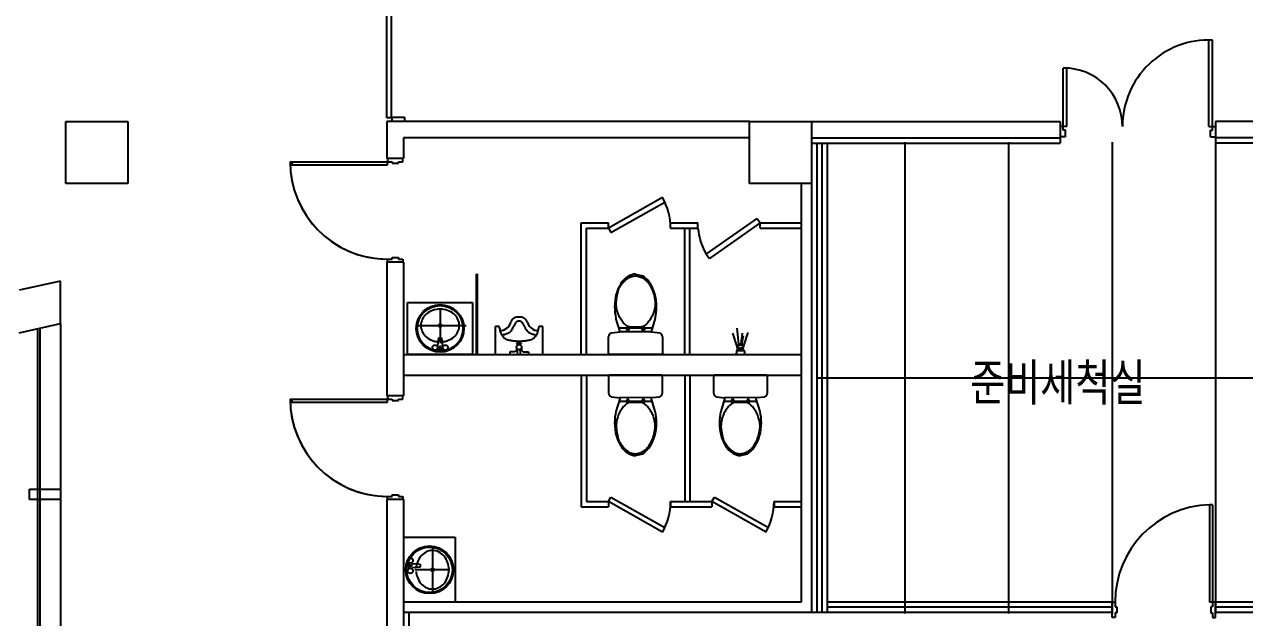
# Model space of a CAD drawing. Header units: millimetres. Extents: x 605428 to 684586, y -474155 to -416366.
# Drawn here: x 660333 to 672113, y -454898 to -449173 of the extents above; entities that cross this region are included whole.
import ezdxf

# ---------------------------------------------------------------- set-up
doc = ezdxf.new("R2010")
doc.units = ezdxf.units.MM
doc.header["$LTSCALE"] = 500
for name, color, linetype in [('ARCH', 9, 'Continuous'), ('arch-col', 9, 'Continuous'), ('TXT', 7, 'Continuous'), ('동물실', 9, 'Continuous'), ('방화석고', 9, 'Continuous'), ('조적', 8, 'Continuous'), ('천정', 5, 'Continuous'), ('크린판넬', 4, 'Continuous')]:
    doc.layers.add(name, color=color, linetype=linetype)
doc.styles.add('GHD', font='simple.shx', dxfattribs={"bigfont": 'whgtxt.shx'})

msp = doc.modelspace()

# ---------------------------------------------------------------- linework, layer by layer
at = {"layer": 'ARCH', "color": 9}
for p, q in [((662917.8, -450528.5), (662917.8, -450498.5)), ((662917.8, -450528.5), (662917.8, -450498.5)), ((660682.8, -451650.9), (660282.8, -451739.4)), ((660682.8, -452061.1), (660682.8, -451650.9)), ((660282.8, -452148.3), (660682.8, -452061.1)), ((660458.8, -452109.9), (660458.8, -474154.9)), ((660482.8, -452104.7), (660482.8, -474154.9)), ((660682.8, -452061.1), (660682.8, -474154.9)), ((662917.8, -452818.5), (662917.8, -452788.5)), ((662917.8, -452818.5), (662917.8, -452788.5)), ((660382.8, -453758.5), (660382.8, -453658.5)), ((660382.8, -453658.5), (660682.8, -453658.5)), ((660682.8, -453758.5), (660382.8, -453758.5)), ((660682.8, -453658.5), (660682.8, -453758.5))]:
    msp.add_line(p, q, dxfattribs=at)
at = {"layer": 'arch-col', "color": 9}
for p, q in [((660732.8, -450108.5), (661332.8, -450108.5)), ((660732.8, -450708.5), (660732.8, -450108.5)), ((660732.8, -450108.5), (661332.8, -450108.5)), ((660732.8, -450708.5), (660732.8, -450108.5)), ((661332.8, -450108.5), (661332.8, -450708.5)), ((661332.8, -450108.5), (661332.8, -450708.5)), ((661332.8, -450708.5), (660732.8, -450708.5)), ((661332.8, -450708.5), (660732.8, -450708.5))]:
    msp.add_line(p, q, dxfattribs=at)
at = {"layer": '동물실', "color": 9}
for p, q in [((663832.8, -450074.5), (663832.8, -448894.5)), ((663872.8, -448894.5), (663872.8, -450074.5)), ((671768.1, -450158.5), (671768.1, -449323.5)), ((671803.4, -450158.5), (671803.4, -449324.3)), ((670362.1, -450158.5), (670362.1, -449593.6)), ((670397.4, -450158.5), (670397.4, -449594.3)), ((663872.8, -450074.5), (663832.8, -450074.5)), ((663882.8, -450108.5), (663882.8, -450068.5)), ((663882.8, -450068.5), (664002.8, -450068.5)), ((664002.8, -450108.5), (663882.8, -450108.5)), ((664002.8, -450068.5), (664002.8, -450108.5)), ((667332.8, -450108.5), (667932.8, -450108.5)), ((667332.8, -450708.5), (667332.8, -450108.5)), ((667332.8, -450108.5), (667932.8, -450108.5)), ((667332.8, -450708.5), (667332.8, -450108.5)), ((667932.8, -450108.5), (667932.8, -450708.5)), ((667932.8, -450108.5), (667932.8, -450708.5)), ((670362.1, -450158.5), (670332.8, -450158.5)), ((670332.8, -450158.5), (670332.8, -450258.5)), ((670332.8, -450158.5), (670332.8, -450258.5)), ((670362.1, -450194.4), (670362.1, -450158.5)), ((670397.4, -450158.5), (670362.1, -450158.5)), ((670382.6, -450194.4), (670362.1, -450194.4)), ((670382.6, -450258.5), (670382.6, -450194.4)), ((671768.1, -450158.5), (671803.4, -450158.5)), ((671782.9, -450258.5), (671782.9, -450194.4)), ((671782.9, -450194.4), (671803.4, -450194.4)), ((671803.4, -450194.4), (671803.4, -450158.5)), ((671803.4, -450158.5), (671832.8, -450158.5)), ((670382.6, -450258.5), (670332.8, -450258.5)), ((671782.9, -450258.5), (671832.8, -450258.5)), ((662897.8, -450498.5), (663837.8, -450498.5)), ((662897.8, -450498.5), (663837.8, -450498.5)), ((662897.8, -450528.5), (663837.8, -450528.5)), ((662897.8, -450528.5), (663837.8, -450528.5)), ((663987.8, -450468.5), (663837.8, -450468.5)), ((663837.8, -450468.5), (663837.8, -450498.5)), ((663987.8, -450468.5), (663837.8, -450468.5)), ((663837.8, -450468.5), (663837.8, -450498.5)), ((663837.8, -450528.5), (663837.8, -450498.5)), ((663837.8, -450498.5), (663882.8, -450498.5)), ((663837.8, -450498.5), (663882.8, -450498.5)), ((663882.8, -450498.5), (663882.8, -450513.5)), ((663882.8, -450498.5), (663882.8, -450513.5)), ((663882.8, -450513.5), (663942.8, -450513.5)), ((663882.8, -450513.5), (663942.8, -450513.5)), ((663942.8, -450513.5), (663942.8, -450498.5)), ((663942.8, -450498.5), (663987.8, -450498.5)), ((663942.8, -450513.5), (663942.8, -450498.5)), ((663942.8, -450498.5), (663987.8, -450498.5)), ((663987.8, -450498.5), (663987.8, -450468.5)), ((663987.8, -450498.5), (663987.8, -450468.5)), ((667932.8, -450708.5), (667332.8, -450708.5)), ((667932.8, -450708.5), (667332.8, -450708.5)), ((667832.8, -450708.5), (667832.8, -454748.5)), ((666492.9, -450843.3), (665970.5, -451138.5)), ((665995.2, -451182), (666515.7, -450887.8)), ((666915.1, -451391.8), (667406.7, -451047.7)), ((667406.7, -451047.7), (667435.4, -451088.7)), ((665708.4, -452358.5), (665708.4, -451088.5)), ((665708.4, -451088.5), (665970.5, -451088.5)), ((665758.4, -452358.5), (665758.4, -451138.5)), ((665758.4, -451138.5), (665970.5, -451138.5)), ((665970.5, -451138.5), (665970.5, -451088.5)), ((665970.5, -451138.5), (665995.2, -451182)), ((666570.5, -451138.5), (666570.5, -451088.5)), ((666570.5, -451088.5), (666833.5, -451088.5)), ((666570.5, -451138.5), (666757.8, -451138.5)), ((666707.8, -452358.5), (666707.8, -451138.5)), ((666757.8, -452358.5), (666757.8, -451138.5)), ((666757.8, -451138.5), (666835.5, -451138.5)), ((666833.5, -451138.4), (666833.5, -451088.4)), ((667435.4, -451088.7), (666945.5, -451431.5)), ((667435.2, -451138.5), (667435.2, -451088.5)), ((667435.2, -451088.5), (667832.8, -451088.5)), ((667435.2, -451138.5), (667832.8, -451138.5)), ((666915.1, -451391.8), (666945.5, -451431.5)), ((663837.8, -451468.5), (663837.8, -451438.5)), ((663837.8, -451438.5), (663882.8, -451438.5)), ((663837.8, -451468.5), (663837.8, -451438.5)), ((663837.8, -451438.5), (663882.8, -451438.5)), ((663987.8, -451468.5), (663837.8, -451468.5)), ((663987.8, -451468.5), (663837.8, -451468.5)), ((663882.8, -451438.5), (663882.8, -451423.5)), ((663882.8, -451423.5), (663942.8, -451423.5)), ((663882.8, -451438.5), (663882.8, -451423.5)), ((663882.8, -451423.5), (663942.8, -451423.5)), ((663942.8, -451423.5), (663942.8, -451438.5)), ((663942.8, -451423.5), (663942.8, -451438.5)), ((663942.8, -451438.5), (663987.8, -451438.5)), ((663942.8, -451438.5), (663987.8, -451438.5)), ((663987.8, -451438.5), (663987.8, -451468.5)), ((663987.8, -451438.5), (663987.8, -451468.5)), ((664696.4, -451582.7), (664708.4, -451582.7)), ((664696.4, -452358.5), (664696.4, -451582.7)), ((664708.4, -452358.5), (664708.4, -451582.7)), ((666130.4, -451646.2), (666137.4, -451639.6)), ((666137.4, -451639.6), (666144.8, -451633.3)), ((666144.8, -451633.3), (666152.5, -451627.3)), ((666152.5, -451627.3), (666160.5, -451621.8)), ((666160.5, -451621.8), (666168.9, -451616.8)), ((666168.9, -451616.8), (666177.5, -451612.4)), ((666177.5, -451612.4), (666186.5, -451608.5)), ((666186.5, -451608.5), (666195.7, -451605.4)), ((666195.7, -451605.4), (666205.1, -451602.9)), ((666205.1, -451602.9), (666214.7, -451601.2)), ((666214.7, -451601.2), (666224.5, -451600.3)), ((666224.5, -451600.3), (666234.5, -451600.2)), ((666233.1, -451582.9), (666300.5, -451599.5)), ((666234.5, -451600.2), (666244.5, -451601)), ((666244.5, -451601), (666254.6, -451602.5)), ((666254.6, -451602.5), (666264.6, -451604.9)), ((666264.6, -451604.9), (666274.5, -451607.9)), ((666274.5, -451607.9), (666284.2, -451611.5)), ((666284.2, -451611.5), (666293.4, -451615.7)), ((666293.4, -451615.7), (666302.3, -451620.4)), ((666302.3, -451620.4), (666310.7, -451625.5)), ((666310.7, -451625.5), (666318.4, -451630.9)), ((666318.4, -451630.9), (666325.6, -451636.6)), ((666325.6, -451636.6), (666332.3, -451642.6)), ((666332.3, -451642.6), (666338.5, -451648.8)), ((666059, -451769), (666060.7, -451761.7)), ((666060.7, -451761.7), (666062.4, -451755)), ((666062.4, -451755), (666064, -451748.8)), ((666064, -451748.8), (666065.4, -451743.4)), ((666065.4, -451743.4), (666066.8, -451738.7)), ((666066.8, -451738.7), (666067.9, -451734.8)), ((666067.9, -451734.8), (666068.8, -451731.7)), ((666068.8, -451731.7), (666069.6, -451729.3)), ((666069.6, -451729.3), (666070.3, -451727.3)), ((666070.3, -451727.3), (666071, -451725.6)), ((666071, -451725.6), (666071.9, -451724)), ((666071.9, -451724), (666072.9, -451722.1)), ((666072.9, -451722.1), (666074.3, -451719.9)), ((666074.3, -451719.9), (666076, -451717.1)), ((666076, -451717.1), (666078.2, -451713.6)), ((666078.2, -451713.6), (666080.9, -451709.3)), ((666080.9, -451709.3), (666084, -451704.5)), ((666084, -451704.5), (666087.6, -451699.1)), ((666087.6, -451699.1), (666091.6, -451693.2)), ((666091.6, -451693.2), (666095.9, -451687)), ((666095.9, -451687), (666100.7, -451680.4)), ((666100.7, -451680.4), (666105.9, -451673.7)), ((666105.9, -451673.7), (666111.5, -451666.8)), ((666111.5, -451666.8), (666117.4, -451659.9)), ((666117.4, -451659.9), (666123.7, -451653)), ((666123.7, -451653), (666130.4, -451646.2)), ((666338.5, -451648.8), (666344.3, -451655.2)), ((666344.3, -451655.2), (666349.8, -451661.6)), ((666349.8, -451661.6), (666354.9, -451668.2)), ((666354.9, -451668.2), (666359.8, -451674.7)), ((666359.8, -451674.7), (666364.4, -451681.3)), ((666364.4, -451681.3), (666368.9, -451687.8)), ((666368.9, -451687.8), (666373.1, -451694.3)), ((666373.1, -451694.3), (666377.1, -451700.8)), ((666377.1, -451700.8), (666380.9, -451707.4)), ((666380.9, -451707.4), (666384.5, -451714)), ((666384.5, -451714), (666387.9, -451720.7)), ((666387.9, -451720.7), (666391.2, -451727.5)), ((666391.2, -451727.5), (666394.2, -451734.4)), ((666394.2, -451734.4), (666397, -451741.5)), ((666397, -451741.5), (666399.6, -451748.6)), ((666399.6, -451748.6), (666402.2, -451755.9)), ((666402.2, -451755.9), (666404.6, -451763.4)), ((664032.8, -451858.5), (664657.8, -451858.5)), ((664032.8, -452358.5), (664032.8, -451858.5)), ((664346.4, -451875.2), (664346.4, -451890.7)), ((664657.8, -451858.5), (664657.8, -452358.5)), ((666044.5, -451864), (666044.6, -451861.3)), ((666044.6, -451867.2), (666044.5, -451864)), ((666044.6, -451861.3), (666044.8, -451859)), ((666044.8, -451871.5), (666044.6, -451867.2)), ((666044.8, -451859), (666045.1, -451856.7)), ((666045.2, -451876.9), (666044.8, -451871.5)), ((666045.1, -451856.7), (666045.6, -451854)), ((666045.7, -451883.4), (666045.2, -451876.9)), ((666045.6, -451854), (666046.1, -451850.8)), ((666046.1, -451850.8), (666046.8, -451846.5)), ((666046.8, -451846.5), (666047.6, -451841.1)), ((666047.6, -451841.1), (666048.4, -451834.7)), ((666048.4, -451834.7), (666049.4, -451827.4)), ((666049.4, -451827.4), (666050.5, -451819.4)), ((666050.5, -451819.4), (666051.7, -451811)), ((666051.7, -451811), (666052.9, -451802.3)), ((666052.9, -451802.3), (666054.3, -451793.6)), ((666054.3, -451793.6), (666055.8, -451785)), ((666055.8, -451785), (666057.4, -451776.8)), ((666057.4, -451776.8), (666059, -451769)), ((666404.6, -451763.4), (666406.9, -451771.1)), ((666406.9, -451771.1), (666409.1, -451778.9)), ((666409.1, -451778.9), (666411.2, -451787)), ((666411.2, -451787), (666413.3, -451795.3)), ((666413.3, -451795.3), (666415.4, -451803.8)), ((666415.4, -451803.8), (666417.2, -451812.6)), ((666417.2, -451812.6), (666418.9, -451821.5)), ((666418.9, -451821.5), (666420.4, -451830.5)), ((666420.4, -451830.5), (666421.6, -451839.7)), ((666421.6, -451839.7), (666422.4, -451849.1)), ((666422.6, -451877.8), (666421.9, -451887.6)), ((666422.4, -451849.1), (666422.9, -451858.6)), ((666423, -451868.1), (666422.6, -451877.8)), ((666422.9, -451858.6), (666423, -451868.1)), ((664346.4, -451910.7), (664346.4, -452250.7)), ((666046.5, -451890.9), (666045.7, -451883.4)), ((666047.5, -451899.2), (666046.5, -451890.9)), ((666048.9, -451908.1), (666047.5, -451899.2)), ((666050.5, -451917.6), (666048.9, -451908.1)), ((666052.6, -451927.4), (666050.5, -451917.6)), ((666055, -451937.4), (666052.6, -451927.4)), ((666057.9, -451947.5), (666055, -451937.4)), ((666061.3, -451957.6), (666057.9, -451947.5)), ((666065.1, -451967.8), (666061.3, -451957.6)), ((666069.4, -451977.9), (666065.1, -451967.8)), ((666074, -451988), (666069.4, -451977.9)), ((666079.2, -451998.1), (666074, -451988)), ((666084.7, -452008.1), (666079.2, -451998.1)), ((666387.2, -451998.1), (666381.6, -452008.1)), ((666392.3, -451988.1), (666387.2, -451998.1)), ((666397.1, -451978), (666392.3, -451988.1)), ((666401.4, -451967.8), (666397.1, -451978)), ((666405.3, -451957.7), (666401.4, -451967.8)), ((666408.9, -451947.5), (666405.3, -451957.7)), ((666412, -451937.4), (666408.9, -451947.5)), ((666414.8, -451927.3), (666412, -451937.4)), ((666417.1, -451917.3), (666414.8, -451927.3)), ((666419.1, -451907.3), (666417.1, -451917.3)), ((666420.7, -451897.4), (666419.1, -451907.3)), ((666421.9, -451887.6), (666420.7, -451897.4)), ((664136.4, -452079.2), (664556.4, -452079.2)), ((664576.4, -452079.2), (664597.4, -452079.2)), ((664878.4, -452093.5), (664878.4, -452223.5)), ((664893.4, -452088.5), (664883.4, -452088.5)), ((664913.4, -452088.5), (664893.4, -452088.5)), ((665323.4, -452088.5), (665303.4, -452088.5)), ((665333.4, -452088.5), (665323.4, -452088.5)), ((665338.4, -452223.5), (665338.4, -452093.5)), ((666082.8, -452141.1), (666043.9, -452008.9)), ((666383.1, -452103.5), (666083.1, -452103.5)), ((666090.7, -452018), (666084.7, -452008.1)), ((666097.1, -452027.8), (666090.7, -452018)), ((666103.8, -452037.4), (666097.1, -452027.8)), ((666110.7, -452046.6), (666103.8, -452037.4)), ((666117.9, -452055.2), (666110.7, -452046.6)), ((666125.1, -452063.3), (666117.9, -452055.2)), ((666132.2, -452070.5), (666125.1, -452063.3)), ((666139.3, -452076.9), (666132.2, -452070.5)), ((666146.2, -452082.2), (666139.3, -452076.9)), ((666152.9, -452086.3), (666146.2, -452082.2)), ((666148.1, -452123.5), (666148.1, -452093.5)), ((666148.1, -452093.5), (666168.1, -452093.5)), ((666159.3, -452089.5), (666152.9, -452086.3)), ((666165.7, -452091.7), (666159.3, -452089.5)), ((666172.1, -452093.2), (666165.7, -452091.7)), ((666168.1, -452093.5), (666168.1, -452123.5)), ((666178.6, -452094.1), (666172.1, -452093.2)), ((666185.3, -452094.6), (666178.6, -452094.1)), ((666192.3, -452094.8), (666185.3, -452094.6)), ((666199.7, -452094.8), (666192.3, -452094.8)), ((666207.6, -452094.8), (666199.7, -452094.8)), ((666215.8, -452094.8), (666207.6, -452094.8)), ((666224.3, -452094.8), (666215.8, -452094.8)), ((666232.9, -452094.8), (666224.3, -452094.8)), ((666241.5, -452094.8), (666232.9, -452094.8)), ((666250, -452094.8), (666241.5, -452094.8)), ((666258.3, -452094.8), (666250, -452094.8)), ((666266.2, -452094.8), (666258.3, -452094.8)), ((666273.6, -452094.8), (666266.2, -452094.8)), ((666280.7, -452094.6), (666273.6, -452094.8)), ((666287.4, -452094.1), (666280.7, -452094.6)), ((666294, -452093.2), (666287.4, -452094.1)), ((666300.4, -452091.7), (666294, -452093.2)), ((666298.1, -452093.5), (666318.1, -452093.5)), ((666298.1, -452123.5), (666298.1, -452093.5)), ((666306.8, -452089.5), (666300.4, -452091.7)), ((666313.4, -452086.3), (666306.8, -452089.5)), ((666320, -452082.2), (666313.4, -452086.3)), ((666318.1, -452093.5), (666318.1, -452123.5)), ((666327, -452076.9), (666320, -452082.2)), ((666334.1, -452070.5), (666327, -452076.9)), ((666341.3, -452063.3), (666334.1, -452070.5)), ((666348.5, -452055.2), (666341.3, -452063.3)), ((666355.6, -452046.6), (666348.5, -452055.2)), ((666362.6, -452037.4), (666355.6, -452046.6)), ((666369.3, -452027.8), (666362.6, -452037.4)), ((666375.7, -452018), (666369.3, -452027.8)), ((666381.6, -452008.1), (666375.7, -452018)), ((666422.3, -452008.8), (666383.3, -452141.1)), ((667231.3, -452260.3), (667213, -452103.7)), ((664325.2, -452274.2), (664332.4, -452197.7)), ((664332.4, -452197.7), (664360.4, -452197.7)), ((664360.4, -452197.7), (664367.6, -452274.2)), ((664878.4, -452223.5), (664878.4, -452358.5)), ((665338.4, -452358.5), (665338.4, -452223.5)), ((665973.1, -452348.5), (665973.1, -452188.5)), ((665998.1, -452148.5), (666082.9, -452141.1)), ((666383.3, -452141.1), (666077.9, -452141.5)), ((666077.9, -452141.5), (666082.8, -452141.1)), ((666168.1, -452123.5), (666148.1, -452123.5)), ((666318.1, -452123.5), (666298.1, -452123.5)), ((666383.3, -452141.1), (666388.2, -452141.5)), ((666388.2, -452141.5), (666468.1, -452148.5)), ((666493.1, -452188.5), (666493.1, -452348.5)), ((667214.6, -452282.2), (667172.4, -452151.5)), ((667251, -452258.3), (667266, -452151.7)), ((667257.4, -452259.7), (667276.6, -452175.3)), ((667275.6, -452284.5), (667320.8, -452146.6)), ((664317.1, -452278.7), (664320.2, -452278.7)), ((664317.1, -452306.7), (664375.7, -452306.7)), ((664346.4, -452270.7), (664346.4, -452290.7)), ((664372.6, -452278.7), (664375.7, -452278.7)), ((665018.4, -452333.5), (665018.4, -452358.5)), ((665068.4, -452333.5), (665018.4, -452333.5)), ((665083.4, -452318.5), (665068.4, -452333.5)), ((665083.4, -452248.5), (665083.4, -452253.5)), ((665133.4, -452248.5), (665083.4, -452248.5)), ((665083.4, -452253.5), (665133.4, -452253.5)), ((665083.4, -452293.5), (665083.4, -452318.5)), ((665093.4, -452358.5), (665093.4, -452308.5)), ((665098.4, -452263.5), (665098.4, -452253.5)), ((665118.4, -452263.5), (665118.4, -452253.5)), ((665123.4, -452358.5), (665123.4, -452308.5)), ((665133.4, -452253.5), (665133.4, -452248.5)), ((665133.4, -452293.5), (665133.4, -452318.5)), ((665133.4, -452318.5), (665148.4, -452333.5)), ((665148.4, -452333.5), (665198.4, -452333.5)), ((665198.4, -452333.5), (665198.4, -452358.5)), ((667207.3, -452327.4), (667207.3, -452350.5)), ((667222.2, -452315.3), (667215, -452284.5)), ((667215.3, -452319.4), (667215.3, -452310.5)), ((667215.3, -452319.4), (667245.3, -452319.4)), ((667217.3, -452308.5), (667220.6, -452308.5)), ((667231.5, -452310.8), (667231.5, -452319.4)), ((667245.3, -452319.4), (667275.3, -452319.4)), ((667259, -452310.8), (667259, -452319.4)), ((667268.4, -452315.3), (667275.6, -452284.5)), ((667269.9, -452308.5), (667273.3, -452308.5)), ((667275.3, -452319.4), (667275.3, -452310.5)), ((667283.3, -452327.4), (667283.3, -452350.5)), ((663992.8, -452358.5), (667832.8, -452358.5)), ((664657.8, -452358.5), (664032.8, -452358.5)), ((664878.4, -452358.5), (665338.4, -452358.5)), ((666483.1, -452358.5), (665983.1, -452358.5)), ((667195.5, -452353.5), (667195.5, -452358.5)), ((667195.5, -452353.5), (667207.8, -452353.5)), ((667195.5, -452358.5), (667295.5, -452358.5)), ((667215.3, -452358.5), (667275.3, -452358.5)), ((667282.7, -452353.5), (667295.5, -452353.5)), ((667295.5, -452353.5), (667295.5, -452358.5)), ((663992.8, -452558.5), (667832.8, -452558.5)), ((665708.4, -452558.5), (665708.4, -453828.5)), ((665758.4, -452558.5), (665758.4, -453778.5)), ((665973.1, -452568.5), (665973.1, -452728.5)), ((666483.1, -452558.5), (665983.1, -452558.5)), ((666493.1, -452728.5), (666493.1, -452568.5)), ((666707.8, -452558.5), (666707.8, -453778.5)), ((666757.8, -452558.5), (666757.8, -453778.5)), ((666985.3, -452568.5), (666985.3, -452728.5)), ((667495.3, -452558.5), (666995.3, -452558.5)), ((667505.3, -452728.5), (667505.3, -452568.5)), ((662897.8, -452788.5), (663837.8, -452788.5)), ((662897.8, -452788.5), (663837.8, -452788.5)), ((662897.8, -452818.5), (663837.8, -452818.5)), ((662897.8, -452818.5), (663837.8, -452818.5)), ((663987.8, -452758.5), (663837.8, -452758.5)), ((663837.8, -452758.5), (663837.8, -452788.5)), ((663987.8, -452758.5), (663837.8, -452758.5)), ((663837.8, -452758.5), (663837.8, -452788.5)), ((663837.8, -452818.5), (663837.8, -452788.5)), ((663837.8, -452788.5), (663882.8, -452788.5)), ((663837.8, -452788.5), (663882.8, -452788.5)), ((663882.8, -452788.5), (663882.8, -452803.5)), ((663882.8, -452788.5), (663882.8, -452803.5)), ((663882.8, -452803.5), (663942.8, -452803.5)), ((663882.8, -452803.5), (663942.8, -452803.5)), ((663942.8, -452803.5), (663942.8, -452788.5)), ((663942.8, -452788.5), (663987.8, -452788.5)), ((663942.8, -452803.5), (663942.8, -452788.5)), ((663942.8, -452788.5), (663987.8, -452788.5)), ((663987.8, -452788.5), (663987.8, -452758.5)), ((663987.8, -452788.5), (663987.8, -452758.5)), ((665998.1, -452768.5), (666082.9, -452775.9)), ((666082.8, -452775.9), (666043.9, -452908.1)), ((666383.3, -452775.9), (666077.9, -452775.4)), ((666077.9, -452775.4), (666082.8, -452775.9)), ((666383.1, -452813.5), (666083.1, -452813.5)), ((666168.1, -452793.5), (666148.1, -452793.5)), ((666148.1, -452793.5), (666148.1, -452823.5)), ((666168.1, -452823.5), (666168.1, -452793.5)), ((666178.6, -452822.9), (666172.1, -452823.8)), ((666185.3, -452822.4), (666178.6, -452822.9)), ((666192.3, -452822.2), (666185.3, -452822.4)), ((666199.7, -452822.2), (666192.3, -452822.2)), ((666207.6, -452822.2), (666199.7, -452822.2)), ((666215.8, -452822.2), (666207.6, -452822.2)), ((666224.3, -452822.2), (666215.8, -452822.2)), ((666232.9, -452822.2), (666224.3, -452822.2)), ((666241.5, -452822.2), (666232.9, -452822.2)), ((666250, -452822.2), (666241.5, -452822.2)), ((666258.3, -452822.2), (666250, -452822.2)), ((666266.2, -452822.2), (666258.3, -452822.2)), ((666273.6, -452822.2), (666266.2, -452822.2)), ((666280.7, -452822.4), (666273.6, -452822.2)), ((666287.4, -452822.9), (666280.7, -452822.4)), ((666294, -452823.8), (666287.4, -452822.9)), ((666318.1, -452793.5), (666298.1, -452793.5)), ((666298.1, -452793.5), (666298.1, -452823.5)), ((666318.1, -452823.5), (666318.1, -452793.5)), ((666383.3, -452775.9), (666388.2, -452775.4)), ((666422.3, -452908.1), (666383.3, -452775.9)), ((666388.2, -452775.4), (666468.1, -452768.5)), ((667010.3, -452768.5), (667095.1, -452775.9)), ((667095, -452775.9), (667056, -452908.1)), ((667395.5, -452775.9), (667090.1, -452775.4)), ((667090.1, -452775.4), (667095, -452775.9)), ((667395.3, -452813.5), (667095.3, -452813.5)), ((667180.3, -452793.5), (667160.3, -452793.5)), ((667160.3, -452793.5), (667160.3, -452823.5)), ((667180.3, -452823.5), (667180.3, -452793.5)), ((667190.8, -452822.9), (667184.3, -452823.8)), ((667197.5, -452822.4), (667190.8, -452822.9)), ((667204.5, -452822.2), (667197.5, -452822.4)), ((667211.9, -452822.2), (667204.5, -452822.2)), ((667219.7, -452822.2), (667211.9, -452822.2)), ((667228, -452822.2), (667219.7, -452822.2)), ((667236.5, -452822.2), (667228, -452822.2)), ((667245.1, -452822.2), (667236.5, -452822.2)), ((667253.7, -452822.2), (667245.1, -452822.2)), ((667262.2, -452822.2), (667253.7, -452822.2)), ((667270.4, -452822.2), (667262.2, -452822.2)), ((667278.3, -452822.2), (667270.4, -452822.2)), ((667285.8, -452822.2), (667278.3, -452822.2)), ((667292.8, -452822.4), (667285.8, -452822.2)), ((667299.6, -452822.9), (667292.8, -452822.4)), ((667306.2, -452823.8), (667299.6, -452822.9)), ((667330.3, -452793.5), (667310.3, -452793.5)), ((667310.3, -452793.5), (667310.3, -452823.5)), ((667330.3, -452823.5), (667330.3, -452793.5)), ((667395.5, -452775.9), (667400.4, -452775.4)), ((667434.5, -452908.1), (667395.5, -452775.9)), ((667400.4, -452775.4), (667480.3, -452768.5)), ((666069.4, -452939.1), (666065.1, -452949.2)), ((666074, -452929), (666069.4, -452939.1)), ((666079.2, -452918.9), (666074, -452929)), ((666084.7, -452908.9), (666079.2, -452918.9)), ((666090.7, -452899), (666084.7, -452908.9)), ((666097.1, -452889.2), (666090.7, -452899)), ((666103.8, -452879.6), (666097.1, -452889.2)), ((666110.7, -452870.4), (666103.8, -452879.6)), ((666117.9, -452861.7), (666110.7, -452870.4)), ((666125.1, -452853.7), (666117.9, -452861.7)), ((666132.2, -452846.4), (666125.1, -452853.7)), ((666139.3, -452840.1), (666132.2, -452846.4)), ((666146.2, -452834.8), (666139.3, -452840.1)), ((666152.9, -452830.6), (666146.2, -452834.8)), ((666148.1, -452823.5), (666168.1, -452823.5)), ((666159.3, -452827.5), (666152.9, -452830.6)), ((666165.7, -452825.3), (666159.3, -452827.5)), ((666172.1, -452823.8), (666165.7, -452825.3)), ((666300.4, -452825.3), (666294, -452823.8)), ((666298.1, -452823.5), (666318.1, -452823.5)), ((666306.8, -452827.5), (666300.4, -452825.3)), ((666313.4, -452830.6), (666306.8, -452827.5)), ((666320, -452834.8), (666313.4, -452830.6)), ((666327, -452840.1), (666320, -452834.8)), ((666334.1, -452846.4), (666327, -452840.1)), ((666341.3, -452853.7), (666334.1, -452846.4)), ((666348.5, -452861.7), (666341.3, -452853.7)), ((666355.6, -452870.4), (666348.5, -452861.7)), ((666362.6, -452879.6), (666355.6, -452870.4)), ((666369.3, -452889.1), (666362.6, -452879.6)), ((666375.7, -452898.9), (666369.3, -452889.1)), ((666381.6, -452908.8), (666375.7, -452898.9)), ((666387.2, -452918.8), (666381.6, -452908.8)), ((666392.3, -452928.9), (666387.2, -452918.8)), ((666397.1, -452939), (666392.3, -452928.9)), ((666401.4, -452949.1), (666397.1, -452939)), ((667081.5, -452939.1), (667077.3, -452949.2)), ((667086.2, -452929), (667081.5, -452939.1)), ((667091.3, -452918.9), (667086.2, -452929)), ((667096.9, -452908.9), (667091.3, -452918.9)), ((667102.9, -452899), (667096.9, -452908.9)), ((667109.3, -452889.2), (667102.9, -452899)), ((667116, -452879.6), (667109.3, -452889.2)), ((667122.9, -452870.4), (667116, -452879.6)), ((667130.1, -452861.7), (667122.9, -452870.4)), ((667137.3, -452853.7), (667130.1, -452861.7)), ((667144.4, -452846.4), (667137.3, -452853.7)), ((667151.5, -452840.1), (667144.4, -452846.4)), ((667158.4, -452834.8), (667151.5, -452840.1)), ((667165, -452830.6), (667158.4, -452834.8)), ((667160.3, -452823.5), (667180.3, -452823.5)), ((667171.5, -452827.5), (667165, -452830.6)), ((667177.9, -452825.3), (667171.5, -452827.5)), ((667184.3, -452823.8), (667177.9, -452825.3)), ((667312.6, -452825.3), (667306.2, -452823.8)), ((667310.3, -452823.5), (667330.3, -452823.5)), ((667319, -452827.5), (667312.6, -452825.3)), ((667325.5, -452830.6), (667319, -452827.5)), ((667332.2, -452834.8), (667325.5, -452830.6)), ((667339.1, -452840.1), (667332.2, -452834.8)), ((667346.2, -452846.4), (667339.1, -452840.1)), ((667353.4, -452853.7), (667346.2, -452846.4)), ((667360.7, -452861.7), (667353.4, -452853.7)), ((667367.8, -452870.4), (667360.7, -452861.7)), ((667374.8, -452879.6), (667367.8, -452870.4)), ((667381.5, -452889.1), (667374.8, -452879.6)), ((667387.9, -452898.9), (667381.5, -452889.1)), ((667393.8, -452908.8), (667387.9, -452898.9)), ((667399.4, -452918.8), (667393.8, -452908.8)), ((667404.5, -452928.9), (667399.4, -452918.8)), ((667409.3, -452939), (667404.5, -452928.9)), ((667413.6, -452949.1), (667409.3, -452939)), ((666044.6, -453049.7), (666044.5, -453053)), ((666044.5, -453053), (666044.6, -453055.6)), ((666044.8, -453045.5), (666044.6, -453049.7)), ((666044.6, -453055.6), (666044.8, -453058)), ((666045.2, -453040.1), (666044.8, -453045.5)), ((666044.8, -453058), (666045.1, -453060.3)), ((666045.7, -453033.6), (666045.2, -453040.1)), ((666046.5, -453026.1), (666045.7, -453033.6)), ((666047.5, -453017.8), (666046.5, -453026.1)), ((666048.9, -453008.9), (666047.5, -453017.8)), ((666050.5, -452999.4), (666048.9, -453008.9)), ((666052.6, -452989.6), (666050.5, -452999.4)), ((666055, -452979.6), (666052.6, -452989.6)), ((666057.9, -452969.5), (666055, -452979.6)), ((666061.3, -452959.4), (666057.9, -452969.5)), ((666065.1, -452949.2), (666061.3, -452959.4)), ((666405.3, -452959.3), (666401.4, -452949.1)), ((666408.9, -452969.4), (666405.3, -452959.3)), ((666412, -452979.6), (666408.9, -452969.4)), ((666414.8, -452989.6), (666412, -452979.6)), ((666417.1, -452999.7), (666414.8, -452989.6)), ((666419.1, -453009.6), (666417.1, -452999.7)), ((666420.7, -453019.6), (666419.1, -453009.6)), ((666421.9, -453029.4), (666420.7, -453019.6)), ((666422.6, -453039.2), (666421.9, -453029.4)), ((666422.4, -453067.9), (666422.9, -453058.4)), ((666423, -453048.8), (666422.6, -453039.2)), ((666422.9, -453058.4), (666423, -453048.8)), ((667056.8, -453049.7), (667056.7, -453053)), ((667056.7, -453053), (667056.8, -453055.6)), ((667057, -453045.5), (667056.8, -453049.7)), ((667056.8, -453055.6), (667057, -453058)), ((667057.4, -453040.1), (667057, -453045.5)), ((667057, -453058), (667057.3, -453060.3)), ((667057.9, -453033.6), (667057.4, -453040.1)), ((667058.7, -453026.1), (667057.9, -453033.6)), ((667059.7, -453017.8), (667058.7, -453026.1)), ((667061, -453008.9), (667059.7, -453017.8)), ((667062.7, -452999.4), (667061, -453008.9)), ((667064.8, -452989.6), (667062.7, -452999.4)), ((667067.2, -452979.6), (667064.8, -452989.6)), ((667070.1, -452969.5), (667067.2, -452979.6)), ((667073.5, -452959.4), (667070.1, -452969.5)), ((667077.3, -452949.2), (667073.5, -452959.4)), ((667417.5, -452959.3), (667413.6, -452949.1)), ((667421.1, -452969.4), (667417.5, -452959.3)), ((667424.2, -452979.6), (667421.1, -452969.4)), ((667427, -452989.6), (667424.2, -452979.6)), ((667429.3, -452999.7), (667427, -452989.6)), ((667431.3, -453009.6), (667429.3, -452999.7)), ((667432.9, -453019.6), (667431.3, -453009.6)), ((667434.1, -453029.4), (667432.9, -453019.6)), ((667434.8, -453039.2), (667434.1, -453029.4)), ((667434.6, -453067.9), (667435.1, -453058.4)), ((667435.2, -453048.8), (667434.8, -453039.2)), ((667435.1, -453058.4), (667435.2, -453048.8)), ((666045.1, -453060.3), (666045.6, -453062.9)), ((666045.6, -453062.9), (666046.1, -453066.2)), ((666046.1, -453066.2), (666046.8, -453070.4)), ((666046.8, -453070.4), (666047.6, -453075.8)), ((666047.6, -453075.8), (666048.4, -453082.3)), ((666048.4, -453082.3), (666049.4, -453089.6)), ((666049.4, -453089.6), (666050.5, -453097.6)), ((666050.5, -453097.6), (666051.7, -453106)), ((666051.7, -453106), (666052.9, -453114.7)), ((666052.9, -453114.7), (666054.3, -453123.4)), ((666054.3, -453123.4), (666055.8, -453132)), ((666055.8, -453132), (666057.4, -453140.2)), ((666057.4, -453140.2), (666059, -453148)), ((666059, -453148), (666060.7, -453155.3)), ((666060.7, -453155.3), (666062.4, -453162)), ((666062.4, -453162), (666064, -453168.1)), ((666064, -453168.1), (666065.4, -453173.6)), ((666065.4, -453173.6), (666066.8, -453178.3)), ((666394.2, -453182.5), (666397, -453175.5)), ((666397, -453175.5), (666399.6, -453168.4)), ((666399.6, -453168.4), (666402.2, -453161)), ((666402.2, -453161), (666404.6, -453153.6)), ((666404.6, -453153.6), (666406.9, -453145.9)), ((666406.9, -453145.9), (666409.1, -453138)), ((666409.1, -453138), (666411.2, -453129.9)), ((666411.2, -453129.9), (666413.3, -453121.6)), ((666413.3, -453121.6), (666415.4, -453113.1)), ((666415.4, -453113.1), (666417.2, -453104.4)), ((666417.2, -453104.4), (666418.9, -453095.5)), ((666418.9, -453095.5), (666420.4, -453086.5)), ((666420.4, -453086.5), (666421.6, -453077.2)), ((666421.6, -453077.2), (666422.4, -453067.9)), ((667057.3, -453060.3), (667057.8, -453062.9)), ((667057.8, -453062.9), (667058.3, -453066.2)), ((667058.3, -453066.2), (667059, -453070.4)), ((667059, -453070.4), (667059.8, -453075.8)), ((667059.8, -453075.8), (667060.6, -453082.3)), ((667060.6, -453082.3), (667061.6, -453089.6)), ((667061.6, -453089.6), (667062.7, -453097.6)), ((667062.7, -453097.6), (667063.8, -453106)), ((667063.8, -453106), (667065.1, -453114.7)), ((667065.1, -453114.7), (667066.5, -453123.4)), ((667066.5, -453123.4), (667068, -453132)), ((667068, -453132), (667069.6, -453140.2)), ((667069.6, -453140.2), (667071.2, -453148)), ((667071.2, -453148), (667072.9, -453155.3)), ((667072.9, -453155.3), (667074.6, -453162)), ((667074.6, -453162), (667076.1, -453168.1)), ((667076.1, -453168.1), (667077.6, -453173.6)), ((667077.6, -453173.6), (667078.9, -453178.3)), ((667406.3, -453182.5), (667409.2, -453175.5)), ((667409.2, -453175.5), (667411.8, -453168.4)), ((667411.8, -453168.4), (667414.4, -453161)), ((667414.4, -453161), (667416.8, -453153.6)), ((667416.8, -453153.6), (667419.1, -453145.9)), ((667419.1, -453145.9), (667421.3, -453138)), ((667421.3, -453138), (667423.4, -453129.9)), ((667423.4, -453129.9), (667425.5, -453121.6)), ((667425.5, -453121.6), (667427.5, -453113.1)), ((667427.5, -453113.1), (667429.4, -453104.4)), ((667429.4, -453104.4), (667431.1, -453095.5)), ((667431.1, -453095.5), (667432.6, -453086.5)), ((667432.6, -453086.5), (667433.8, -453077.2)), ((667433.8, -453077.2), (667434.6, -453067.9)), ((666066.8, -453178.3), (666067.9, -453182.2)), ((666067.9, -453182.2), (666068.8, -453185.3)), ((666068.8, -453185.3), (666069.6, -453187.7)), ((666069.6, -453187.7), (666070.3, -453189.6)), ((666070.3, -453189.6), (666071, -453191.4)), ((666071, -453191.4), (666071.9, -453193)), ((666071.9, -453193), (666072.9, -453194.9)), ((666072.9, -453194.9), (666074.3, -453197.1)), ((666074.3, -453197.1), (666076, -453199.9)), ((666076, -453199.9), (666078.2, -453203.4)), ((666078.2, -453203.4), (666080.9, -453207.6)), ((666080.9, -453207.6), (666084, -453212.5)), ((666084, -453212.5), (666087.6, -453217.9)), ((666087.6, -453217.9), (666091.6, -453223.8)), ((666091.6, -453223.8), (666095.9, -453230)), ((666095.9, -453230), (666100.7, -453236.6)), ((666100.7, -453236.6), (666105.9, -453243.3)), ((666105.9, -453243.3), (666111.5, -453250.2)), ((666111.5, -453250.2), (666117.4, -453257.1)), ((666117.4, -453257.1), (666123.7, -453264)), ((666123.7, -453264), (666130.4, -453270.8)), ((666130.4, -453270.8), (666137.4, -453277.4)), ((666137.4, -453277.4), (666144.8, -453283.7)), ((666144.8, -453283.7), (666152.5, -453289.7)), ((666152.5, -453289.7), (666160.5, -453295.2)), ((666302.3, -453296.6), (666310.7, -453291.5)), ((666310.7, -453291.5), (666318.4, -453286.1)), ((666318.4, -453286.1), (666325.6, -453280.3)), ((666325.6, -453280.3), (666332.3, -453274.4)), ((666332.3, -453274.4), (666338.5, -453268.2)), ((666338.5, -453268.2), (666344.3, -453261.8)), ((666344.3, -453261.8), (666349.8, -453255.3)), ((666349.8, -453255.3), (666354.9, -453248.8)), ((666354.9, -453248.8), (666359.8, -453242.2)), ((666359.8, -453242.2), (666364.4, -453235.7)), ((666364.4, -453235.7), (666368.9, -453229.2)), ((666368.9, -453229.2), (666373.1, -453222.7)), ((666373.1, -453222.7), (666377.1, -453216.1)), ((666377.1, -453216.1), (666380.9, -453209.6)), ((666380.9, -453209.6), (666384.5, -453202.9)), ((666384.5, -453202.9), (666387.9, -453196.2)), ((666387.9, -453196.2), (666391.2, -453189.4)), ((666391.2, -453189.4), (666394.2, -453182.5)), ((667078.9, -453178.3), (667080.1, -453182.2)), ((667080.1, -453182.2), (667081, -453185.3)), ((667081, -453185.3), (667081.7, -453187.7)), ((667081.7, -453187.7), (667082.5, -453189.6)), ((667082.5, -453189.6), (667083.2, -453191.4)), ((667083.2, -453191.4), (667084, -453193)), ((667084, -453193), (667085.1, -453194.9)), ((667085.1, -453194.9), (667086.5, -453197.1)), ((667086.5, -453197.1), (667088.2, -453199.9)), ((667088.2, -453199.9), (667090.4, -453203.4)), ((667090.4, -453203.4), (667093.1, -453207.6)), ((667093.1, -453207.6), (667096.2, -453212.5)), ((667096.2, -453212.5), (667099.8, -453217.9)), ((667099.8, -453217.9), (667103.7, -453223.8)), ((667103.7, -453223.8), (667108.1, -453230)), ((667108.1, -453230), (667112.9, -453236.6)), ((667112.9, -453236.6), (667118.1, -453243.3)), ((667118.1, -453243.3), (667123.7, -453250.2)), ((667123.7, -453250.2), (667129.6, -453257.1)), ((667129.6, -453257.1), (667135.9, -453264)), ((667135.9, -453264), (667142.6, -453270.8)), ((667142.6, -453270.8), (667149.6, -453277.4)), ((667149.6, -453277.4), (667157, -453283.7)), ((667157, -453283.7), (667164.7, -453289.7)), ((667164.7, -453289.7), (667172.7, -453295.2)), ((667314.5, -453296.6), (667322.8, -453291.5)), ((667322.8, -453291.5), (667330.6, -453286.1)), ((667330.6, -453286.1), (667337.8, -453280.3)), ((667337.8, -453280.3), (667344.5, -453274.4)), ((667344.5, -453274.4), (667350.7, -453268.2)), ((667350.7, -453268.2), (667356.5, -453261.8)), ((667356.5, -453261.8), (667362, -453255.3)), ((667362, -453255.3), (667367.1, -453248.8)), ((667367.1, -453248.8), (667372, -453242.2)), ((667372, -453242.2), (667376.6, -453235.7)), ((667376.6, -453235.7), (667381.1, -453229.2)), ((667381.1, -453229.2), (667385.3, -453222.7)), ((667385.3, -453222.7), (667389.3, -453216.1)), ((667389.3, -453216.1), (667393.1, -453209.6)), ((667393.1, -453209.6), (667396.7, -453202.9)), ((667396.7, -453202.9), (667400.1, -453196.2)), ((667400.1, -453196.2), (667403.3, -453189.4)), ((667403.3, -453189.4), (667406.3, -453182.5)), ((666160.5, -453295.2), (666168.9, -453300.2)), ((666168.9, -453300.2), (666177.5, -453304.6)), ((666177.5, -453304.6), (666186.5, -453308.4)), ((666186.5, -453308.4), (666195.7, -453311.6)), ((666195.7, -453311.6), (666205.1, -453314.1)), ((666205.1, -453314.1), (666214.7, -453315.8)), ((666214.7, -453315.8), (666224.5, -453316.7)), ((666224.5, -453316.7), (666234.5, -453316.8)), ((666233.1, -453334.1), (666300.5, -453317.5)), ((666234.5, -453316.8), (666244.5, -453316)), ((666244.5, -453316), (666254.6, -453314.4)), ((666254.6, -453314.4), (666264.6, -453312.1)), ((666264.6, -453312.1), (666274.5, -453309.1)), ((666274.5, -453309.1), (666284.2, -453305.4)), ((666284.2, -453305.4), (666293.4, -453301.3)), ((666293.4, -453301.3), (666302.3, -453296.6)), ((667172.7, -453295.2), (667181.1, -453300.2)), ((667181.1, -453300.2), (667189.7, -453304.6)), ((667189.7, -453304.6), (667198.7, -453308.4)), ((667198.7, -453308.4), (667207.9, -453311.6)), ((667207.9, -453311.6), (667217.3, -453314.1)), ((667217.3, -453314.1), (667226.9, -453315.8)), ((667226.9, -453315.8), (667236.7, -453316.7)), ((667236.7, -453316.7), (667246.7, -453316.8)), ((667245.3, -453334.1), (667312.7, -453317.5)), ((667246.7, -453316.8), (667256.7, -453316)), ((667256.7, -453316), (667266.8, -453314.4)), ((667266.8, -453314.4), (667276.8, -453312.1)), ((667276.8, -453312.1), (667286.7, -453309.1)), ((667286.7, -453309.1), (667296.3, -453305.4)), ((667296.3, -453305.4), (667305.6, -453301.3)), ((667305.6, -453301.3), (667314.5, -453296.6)), ((663837.8, -453758.5), (663837.8, -453728.5)), ((663837.8, -453728.5), (663882.8, -453728.5)), ((663837.8, -453758.5), (663837.8, -453728.5)), ((663837.8, -453728.5), (663882.8, -453728.5)), ((663987.8, -453758.5), (663837.8, -453758.5)), ((663987.8, -453758.5), (663837.8, -453758.5)), ((663882.8, -453728.5), (663882.8, -453713.5)), ((663882.8, -453713.5), (663942.8, -453713.5)), ((663882.8, -453728.5), (663882.8, -453713.5)), ((663882.8, -453713.5), (663942.8, -453713.5)), ((663942.8, -453713.5), (663942.8, -453728.5)), ((663942.8, -453713.5), (663942.8, -453728.5)), ((663942.8, -453728.5), (663987.8, -453728.5)), ((663942.8, -453728.5), (663987.8, -453728.5)), ((663987.8, -453728.5), (663987.8, -453758.5)), ((663987.8, -453728.5), (663987.8, -453758.5)), ((665970.5, -453778.5), (665995.2, -453735)), ((665995.2, -453735), (666515.7, -454029.2)), ((666969.9, -453778.5), (666994.5, -453735)), ((666994.5, -453735), (667515, -454029.2)), ((665708.4, -453828.5), (665970.5, -453828.5)), ((665758.4, -453778.5), (665970.5, -453778.5)), ((665970.5, -453778.5), (665970.5, -453828.5)), ((666492.9, -454073.7), (665970.5, -453778.5)), ((666570.5, -453778.5), (666570.5, -453828.5)), ((666570.5, -453778.5), (666757.8, -453778.5)), ((666570.5, -453828.5), (666969.9, -453828.5)), ((666757.8, -453778.5), (666969.9, -453778.5)), ((666969.9, -453778.5), (666969.9, -453828.5)), ((667492.3, -454073.7), (666969.9, -453778.5)), ((667569.9, -453778.5), (667569.9, -453828.5)), ((667569.9, -453778.5), (667832.8, -453778.5)), ((667569.9, -453828.5), (667832.8, -453828.5)), ((671772.8, -453808.5), (671772.8, -454748.5)), ((671802.8, -453808.5), (671772.8, -453808.5)), ((671772.8, -453808.5), (671772.8, -454748.5)), ((671802.8, -453808.5), (671772.8, -453808.5)), ((671802.8, -453808.5), (671802.8, -454748.5)), ((671802.8, -453808.5), (671802.8, -454748.5)), ((663992.8, -454123.5), (664492.8, -454123.5)), ((664272, -454227.1), (664272, -454647.1)), ((664492.8, -454123.5), (664492.8, -454748.5)), ((664044.5, -454367.8), (664044.5, -454426.4)), ((664080.5, -454397.1), (664060.5, -454397.1)), ((664072.5, -454367.8), (664072.5, -454370.9)), ((664072.5, -454423.3), (664072.5, -454426.4)), ((664077.1, -454375.9), (664153.5, -454383.1)), ((664153.5, -454411.1), (664077.1, -454418.3)), ((664440.5, -454437.1), (664100.5, -454437.1)), ((664153.5, -454383.1), (664153.5, -454411.1)), ((664476, -454437.1), (664460.5, -454437.1)), ((664272, -454627.1), (664272, -454648.1)), ((667832.8, -454748.5), (663992.8, -454748.5)), ((670832.8, -454898.5), (670832.8, -454748.5)), ((670832.8, -454748.5), (670862.8, -454748.5)), ((670832.8, -454898.5), (670832.8, -454748.5)), ((670832.8, -454748.5), (670862.8, -454748.5)), ((670862.8, -454748.5), (670862.8, -454793.5)), ((670862.8, -454748.5), (670862.8, -454793.5)), ((670862.8, -454793.5), (670877.8, -454793.5)), ((670862.8, -454793.5), (670877.8, -454793.5)), ((670877.8, -454793.5), (670877.8, -454853.5)), ((670877.8, -454793.5), (670877.8, -454853.5)), ((671802.8, -454748.5), (671772.8, -454748.5)), ((671802.8, -454748.5), (671772.8, -454748.5)), ((671802.8, -454793.5), (671787.8, -454793.5)), ((671787.8, -454793.5), (671787.8, -454853.5)), ((671802.8, -454793.5), (671787.8, -454793.5)), ((671787.8, -454793.5), (671787.8, -454853.5)), ((671832.8, -454748.5), (671802.8, -454748.5)), ((671802.8, -454748.5), (671802.8, -454793.5)), ((671832.8, -454748.5), (671802.8, -454748.5)), ((671802.8, -454748.5), (671802.8, -454793.5)), ((671832.8, -454898.5), (671832.8, -454748.5)), ((670862.8, -454898.5), (670832.8, -454898.5)), ((670862.8, -454898.5), (670832.8, -454898.5)), ((670877.8, -454853.5), (670862.8, -454853.5)), ((670862.8, -454853.5), (670862.8, -454898.5)), ((670877.8, -454853.5), (670862.8, -454853.5)), ((670862.8, -454853.5), (670862.8, -454898.5)), ((671787.8, -454853.5), (671802.8, -454853.5)), ((671787.8, -454853.5), (671802.8, -454853.5)), ((671802.8, -454853.5), (671802.8, -454898.5)), ((671802.8, -454853.5), (671802.8, -454898.5)), ((671802.8, -454898.5), (671832.8, -454898.5))]:
    msp.add_line(p, q, dxfattribs=at)
for centre, radius in [((664346.4, -452106.7), 230), ((664346.4, -452106.7), 220), ((664346.4, -452079.2), 15), ((664296.4, -452292.7), 25), ((664346.4, -452292.7), 8), ((664396.4, -452292.7), 25), ((665108.4, -452288.5), 25), ((664244.5, -454437.1), 230), ((664244.5, -454437.1), 220), ((664058.5, -454347.1), 25), ((664058.5, -454447.1), 25), ((664058.5, -454397.1), 8), ((664272, -454437.1), 15)]:
    msp.add_circle(centre, radius, dxfattribs=at)
for centre, radius, start, end in [((671768.1, -450158.5), 835, 87.58091, 180), ((670368.1, -450158.5), 565, 0, 90.60846), ((663837.8, -450498.5), 940, 180, 268.1729), ((663837.8, -450498.5), 940, 180, 270), ((665970.5, -451138.5), 600, 0, 29.47589), ((667433.5, -451089.6), 600, 184.67142, 210.24346), ((666289, -451802.8), 236.4, 122.80777, 147.27754), ((666233.1, -451716), 133.1, 90, 122.80777), ((666164, -451811.2), 252, 32.72246, 57.19223), ((666378, -451860), 342.1, 147.27754, 165.09624), ((666088.2, -451860), 342.1, 14.90376, 32.72246), ((666518.8, -451897.5), 487.9, 165.09624, 180), ((665947.3, -451897.5), 487.9, 0, 14.90376), ((664320, -452091.2), 162.4, 130.34665, 154.00528), ((664336, -452110.1), 187.1, 109.38487, 130.34665), ((664346.4, -452139.6), 218.4, 90, 109.38487), ((664346.4, -452139.6), 218.4, 70.61513, 90), ((664356.8, -452110.1), 187.1, 49.65335, 70.61513), ((664372.8, -452091.2), 162.4, 25.99472, 49.65335), ((665095.6, -452067), 69.7, 79.40287, 164.6079), ((665121.2, -452067), 69.7, 15.3921, 100.59713), ((666518.8, -451897.5), 487.9, 180, 193.20475), ((665947.3, -451897.5), 487.9, 346.80334, 0), ((664295.3, -452079.2), 134.9, 154.00528, 180), ((664295.3, -452079.2), 134.9, 180, 205.99472), ((664397.5, -452079.2), 134.9, 0, 25.99472), ((664397.5, -452079.2), 134.9, 334.00528, 0), ((664883.4, -452093.5), 5, 135, 180), ((664883.4, -452093.5), 5, 90, 135), ((664913.4, -452090.8), 2.35, 45, 90), ((664899.8, -452104.5), 21.6, 30.50902, 45), ((664899.7, -452104.5), 21.7, 354.76229, 30.50902), ((664980.8, -452111.9), 59.8, 174.76229, 196.07279), ((664923.4, -452019.6), 108.9, 270, 344.6079), ((664944.1, -452056.7), 114.3, 320.19443, 330.22596), ((664872.2, -452015.6), 197.2, 330.22596, 335.99389), ((665335.6, -452221.9), 310, 151.39444, 155.99389), ((665261, -452181.3), 225.1, 146.30993, 151.39444), ((665195.9, -452137.8), 146.8, 140.01295, 146.30993), ((665093.3, -452051.8), 12.9, 101.30993, 140.01295), ((665101.5, -452093.2), 55.1, 82.87498, 101.30993), ((665115.2, -452093.2), 55.1, 78.69007, 97.12502), ((665123.5, -452051.8), 12.9, 39.98705, 78.69007), ((665020.9, -452137.8), 146.8, 33.69007, 39.98705), ((664955.7, -452181.3), 225.1, 28.60556, 33.69007), ((664881.2, -452221.9), 310, 24.00611, 28.60556), ((665344.5, -452015.6), 197.2, 204.00611, 209.77404), ((665272.6, -452056.7), 114.3, 209.77404, 219.80557), ((665293.4, -452019.6), 108.9, 195.3921, 270), ((665235.9, -452111.9), 59.8, 343.92721, 5.23771), ((665317.1, -452104.5), 21.7, 149.49098, 185.23771), ((665317, -452104.5), 21.6, 135, 149.49098), ((665303.4, -452090.8), 2.35, 90, 135), ((665333.4, -452093.5), 5, 45, 90), ((665333.4, -452093.5), 5, 0, 45), ((666084.9, -452091.7), 11.9, 188.70374, 261.29626), ((666381.3, -452091.7), 11.9, 278.70374, 351.29626), ((664320, -452067.2), 162.4, 205.99472, 229.65335), ((664336, -452048.3), 187.1, 229.65335, 250.61513), ((664346.4, -452018.8), 218.4, 250.61513, 265.36226), ((664346.4, -452018.8), 218.4, 274.63774, 289.38487), ((664356.8, -452048.3), 187.1, 289.38487, 310.34665), ((664372.8, -452067.2), 162.4, 310.34665, 334.00528), ((665254.8, -452033), 344.9, 196.07279, 200.55605), ((665042.6, -452112.6), 118.2, 200.55605, 208.21659), ((664933.5, -451984.9), 183.7, 271.52164, 278.1301), ((665001.9, -452134.4), 72.1, 208.21659, 216.8699), ((665042.1, -452104.3), 122.3, 216.8699, 223.51379), ((665021.7, -452123.6), 94.2, 223.51379, 241.38954), ((664947.7, -452084.1), 83.4, 278.1301, 287.94092), ((664868.5, -451839.7), 340.4, 287.94092, 293.96249), ((665037.6, -452094.5), 127.4, 241.38954, 256.74842), ((664986.6, -452105.2), 49.7, 293.96249, 309.75539), ((665053.4, -452027.4), 196.3, 256.74842, 258.69007), ((665323.8, -450675.1), 1575.4, 258.69007, 259.37542), ((664950.8, -452062.3), 105.6, 309.75539, 320.19443), ((665086.1, -451942.5), 285.9, 259.37542, 266.18593), ((665095.2, -451805.8), 422.9, 266.18593, 271.78526), ((665121.6, -451805.8), 422.9, 268.21474, 273.81407), ((665130.7, -451942.5), 285.9, 273.81407, 280.62458), ((664892.9, -450675.1), 1575.4, 280.62458, 281.30993), ((665265.9, -452062.3), 105.6, 219.80557, 230.24461), ((665230.2, -452105.2), 49.7, 230.24461, 246.03751), ((665163.4, -452027.4), 196.3, 281.30993, 283.25158), ((665179.2, -452094.5), 127.4, 283.25158, 298.61046), ((665348.2, -451839.7), 340.4, 246.03751, 252.05908), ((665195.1, -452123.6), 94.2, 298.61046, 316.48621), ((665269.1, -452084.1), 83.4, 252.05908, 261.8699), ((665283.3, -451984.9), 183.7, 261.8699, 268.47836), ((665174.7, -452104.3), 122.3, 316.48621, 323.1301), ((665214.8, -452134.4), 72.1, 323.1301, 331.78341), ((665174.2, -452112.6), 118.2, 331.78341, 339.44395), ((664962, -452033), 344.9, 339.44395, 343.92721), ((666017.6, -452188.5), 44.5, 115.98923, 180), ((666448.6, -452188.5), 44.5, 0, 64.01077), ((664320.2, -452273.7), 5, 270, 354.60905), ((664372.6, -452273.7), 5, 185.39095, 270), ((665983.1, -452348.5), 10, 180, 270), ((666483.1, -452348.5), 10, 270, 0), ((667215.3, -452327.4), 8, 90, 180), ((667215.3, -452350.5), 8, 180, 270), ((667231.5, -452280.6), 17, 150.71948, 180), ((667231.5, -452280.6), 17, 180, 193.18138), ((667217.3, -452310.5), 2, 90, 180), ((667238.1, -452284.3), 24.6, 126.45359, 150.71948), ((667245.9, -452299.8), 30.2, 165.00943, 165.40321), ((667241.2, -452294.1), 23.7, 160.61924, 183.95746), ((667245.9, -452299.8), 30.2, 91.16755, 153.39926), ((667233.9, -452315.3), 11.7, 149.62101, 180), ((667233.9, -452315.3), 11.7, 180, 200.76015), ((667242.4, -452290.2), 31.9, 107.01322, 126.45359), ((667239.3, -452318.5), 18, 125.24516, 149.62101), ((667242.9, -452323.6), 24.2, 106.31395, 125.24516), ((667234.6, -452310.8), 3.12, 137.83407, 180), ((667239.6, -452315.4), 9.93, 114.57747, 137.83407), ((667245.3, -452299.4), 41.5, 90, 107.01322), ((667243, -452322.8), 18.1, 100.72726, 114.57747), ((667245.3, -452331.5), 32.6, 90, 106.31395), ((667245.3, -452334.5), 30.1, 90, 100.72726), ((667245.3, -452299.4), 41.5, 72.98678, 90), ((667244.6, -452299.8), 30.2, 26.60074, 88.83245), ((667245.3, -452331.5), 32.6, 73.68605, 90), ((667245.3, -452334.5), 30.1, 79.27274, 90), ((667247.5, -452322.8), 18.1, 65.42253, 79.27274), ((667247.6, -452323.6), 24.2, 54.75484, 73.68605), ((667250.9, -452315.4), 9.93, 42.16593, 65.42253), ((667248.1, -452290.2), 31.9, 53.54641, 72.98678), ((667255.9, -452310.8), 3.12, 0, 42.16593), ((667251.2, -452318.5), 18, 30.37899, 54.75484), ((667256.6, -452315.3), 11.7, 0, 30.37899), ((667252.4, -452284.3), 24.6, 29.28052, 53.54641), ((667256.6, -452315.3), 11.7, 339.23985, 0), ((667249.3, -452294.1), 23.7, 356.04254, 19.38076), ((667273.3, -452310.5), 2, 0, 90), ((667259, -452280.6), 17, 0, 29.28052), ((667244.6, -452299.8), 30.2, 14.59679, 14.99057), ((667275.3, -452327.4), 8, 0, 90), ((667275.3, -452350.5), 8, 270, 0), ((667259, -452280.6), 17, 346.81862, 0), ((665983.1, -452568.5), 10, 90, 180), ((666483.1, -452568.5), 10, 0, 90), ((666995.3, -452568.5), 10, 90, 180), ((667495.3, -452568.5), 10, 0, 90), ((663837.8, -452788.5), 940, 180, 268.1729), ((663837.8, -452788.5), 940, 180, 270), ((666017.6, -452728.5), 44.5, 180, 244.01077), ((666084.9, -452825.3), 11.9, 98.70374, 171.29626), ((666381.3, -452825.3), 11.9, 8.70374, 81.29626), ((666448.6, -452728.5), 44.5, 295.98923, 0), ((667029.8, -452728.5), 44.5, 180, 244.01077), ((667097.1, -452825.3), 11.9, 98.70374, 171.29626), ((667393.5, -452825.3), 11.9, 8.70374, 81.29626), ((667460.8, -452728.5), 44.5, 295.98923, 0), ((666518.8, -453019.5), 487.9, 166.79525, 180), ((665947.3, -453019.5), 487.9, 0, 13.19666), ((667531, -453019.5), 487.9, 166.79525, 180), ((666959.5, -453019.5), 487.9, 0, 13.19666), ((666518.8, -453019.5), 487.9, 180, 194.90376), ((665947.3, -453019.5), 487.9, 345.09624, 0), ((667531, -453019.5), 487.9, 180, 194.90376), ((666959.5, -453019.5), 487.9, 345.09624, 0), ((666378, -453057), 342.1, 194.90376, 212.72246), ((666088.2, -453057), 342.1, 327.27754, 345.09624), ((667390.2, -453057), 342.1, 194.90376, 212.72246), ((667100.3, -453057), 342.1, 327.27754, 345.09624), ((666289, -453114.2), 236.4, 212.72246, 237.19223), ((666164, -453105.8), 252, 302.80777, 327.27754), ((667301.2, -453114.2), 236.4, 212.72246, 237.19223), ((667176.2, -453105.8), 252, 302.80777, 327.27754), ((666233.1, -453201), 133.1, 237.19223, 270), ((667245.3, -453201), 133.1, 237.19223, 270), ((665970.5, -453778.5), 600, 330.52411, 0), ((666969.9, -453778.5), 600, 330.52411, 0), ((671802.8, -454748.5), 940, 91.8271, 180), ((664302.9, -454426.7), 187.1, 139.65335, 160.61513), ((664284.1, -454410.7), 162.4, 115.99472, 139.65335), ((664272, -454386), 134.9, 90, 115.99472), ((664272, -454386), 134.9, 64.00528, 90), ((664260, -454410.7), 162.4, 40.34665, 64.00528), ((664241.2, -454426.7), 187.1, 19.38487, 40.34665), ((664077.5, -454370.9), 5, 180, 264.60905), ((664077.5, -454423.3), 5, 95.39095, 180), ((664332.5, -454437.1), 218.4, 160.61513, 175.36226), ((664332.5, -454437.1), 218.4, 184.63774, 199.38487), ((664211.6, -454437.1), 218.4, 0, 19.38487), ((664211.6, -454437.1), 218.4, 340.61513, 0), ((664302.9, -454447.5), 187.1, 199.38487, 220.34665), ((664284.1, -454463.5), 162.4, 220.34665, 244.00528), ((664260, -454463.5), 162.4, 295.99472, 319.65335), ((664241.2, -454447.5), 187.1, 319.65335, 340.61513), ((664272, -454488.2), 134.9, 244.00528, 270), ((664272, -454488.2), 134.9, 270, 295.99472)]:
    msp.add_arc(centre, radius, start, end, dxfattribs=at)
at = {"layer": '방화석고', "color": 9, "linetype": 'Continuous'}
for p, q in [((663832.8, -450108.5), (663832.8, -450468.5)), ((667332.8, -450108.5), (663832.8, -450108.5)), ((667932.8, -450108.5), (670332.8, -450108.5)), ((673042.8, -450108.5), (671832.8, -450108.5)), ((671832.8, -450108.5), (671832.8, -450268.5)), ((663992.8, -450268.5), (663992.8, -450468.5)), ((667332.8, -450268.5), (663992.8, -450268.5)), ((663992.8, -450468.5), (663832.8, -450468.5)), ((663832.8, -451468.5), (663832.8, -452758.5)), ((663992.8, -451468.5), (663832.8, -451468.5)), ((663992.8, -451468.5), (663992.8, -452758.5)), ((663992.8, -452758.5), (663832.8, -452758.5)), ((663832.8, -453758.5), (663832.8, -457958.5)), ((663992.8, -453758.5), (663832.8, -453758.5)), ((663992.8, -453758.5), (663992.8, -454848.5))]:
    msp.add_line(p, q, dxfattribs=at)
at = {"layer": '조적', "color": 9, "linetype": 'Continuous'}
for p, q in [((670332.8, -450108.5), (670332.8, -450318.5)), ((671832.8, -450268.5), (671832.8, -450318.5))]:
    msp.add_line(p, q, dxfattribs=at)
at = {"layer": '천정', "linetype": 'Continuous'}
for p, q in [((668832.8, -450308.5), (668832.8, -454858.5)), ((669832.8, -450308.5), (669832.8, -454858.5)), ((670832.8, -450308.5), (670832.8, -454858.5)), ((671832.8, -450308.5), (671832.8, -454858.5)), ((667982.8, -452583.5), (673832.8, -452583.5))]:
    msp.add_line(p, q, dxfattribs=at)
at = {"layer": '크린판넬', "color": 9, "linetype": 'Continuous'}
for p, q in [((667932.8, -450268.5), (670332.8, -450268.5)), ((667932.8, -450318.5), (670332.8, -450318.5)), ((667932.8, -450318.5), (667932.8, -454848.5)), ((667982.8, -450318.5), (667982.8, -454848.5)), ((668032.8, -450318.5), (668032.8, -454848.5)), ((668082.8, -450318.5), (668082.8, -454848.5)), ((673042.8, -450268.5), (671832.8, -450268.5)), ((673092.8, -450318.5), (671832.8, -450318.5)), ((670832.8, -454748.5), (668082.8, -454748.5)), ((670832.8, -454798.5), (668082.8, -454798.5)), ((674072.8, -454748.5), (671832.8, -454748.5)), ((674072.8, -454798.5), (671832.8, -454798.5)), ((663992.8, -454848.5), (663992.8, -458118.5)), ((670832.8, -454848.5), (663992.8, -454848.5)), ((664042.8, -454848.5), (664042.8, -458118.5)), ((674072.8, -454848.5), (671832.8, -454848.5))]:
    msp.add_line(p, q, dxfattribs=at)

# ---------------------------------------------------------------- texts
at = {"layer": 'TXT', "color": 9, "style": 'GHD', "width": 0.8}
msp.add_text('준비세척실', height=400, dxfattribs=at).set_placement((669462.9, -452842.2))

doc.saveas('drawing.dxf')
